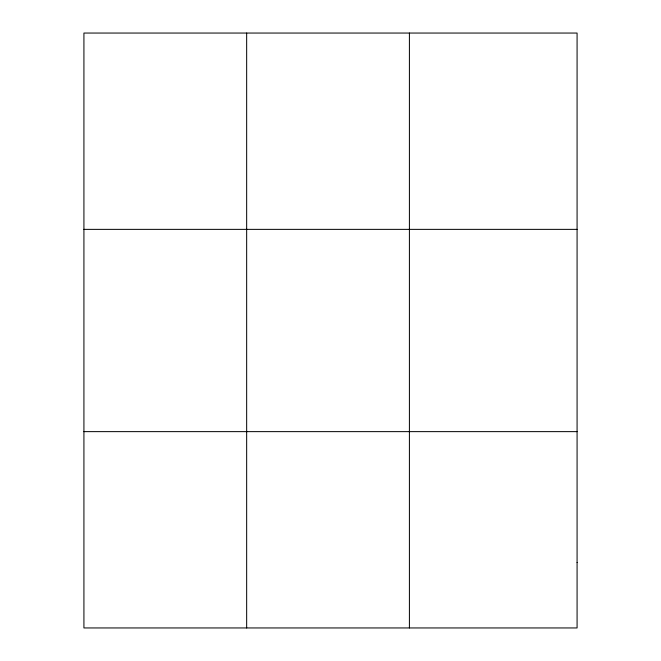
<?xml version="1.0" encoding="UTF-8"?>
<svg xmlns="http://www.w3.org/2000/svg" width="661" height="661" viewBox="0 0 661 661"><rect width="100%" height="100%" fill="white"/><g stroke="black" fill="none" stroke-linecap="round" stroke-linejoin="round"><path stroke-width="0.99" d="M246.66 627.95L246.66 33.05M409.407 627.95L409.407 33.05M83.922 229.367L577.078 229.367M83.922 431.633L577.078 431.633M577.078 562.511L577.078 627.95L83.922 627.95L83.922 33.05L577.078 33.05L577.078 562.511"/></g></svg>
